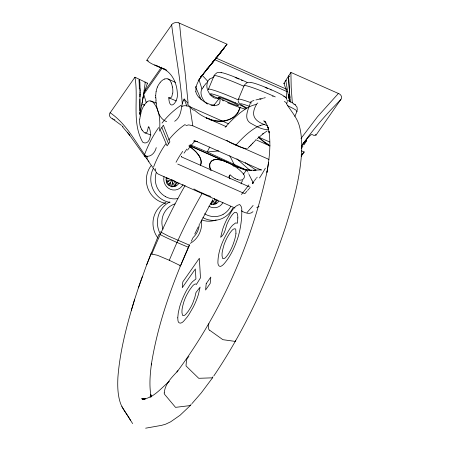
<?xml version="1.0" encoding="UTF-8"?>
<svg xmlns="http://www.w3.org/2000/svg" width="451" height="451" viewBox="0 0 451 451"><rect width="100%" height="100%" fill="white"/><g stroke="black" fill="none" stroke-linecap="round" stroke-linejoin="round"><path stroke-width="0.68" d="M140.081 89.867L140.069 91.237M301.336 146.327L307.148 138.649L310.564 135.086L311.9 134.471L314.02 135.447L316.066 135.052L341.362 98.707A5.75 4.397 5.6 0 0 339.456 93.949L290.901 72.408L291.199 87.426L292.338 102.929M139.911 99.152L140.126 114.92M140.064 92.055L140.047 93.013M139.821 103.493L139.827 111.002M140.024 94.107L140.035 93.695M139.827 102.929L139.861 101.249M207.082 68.653L207.071 69.228L201.93 75.605L198.525 80.69M140.007 95.082L140.024 94.242M140.019 94.518L140.081 88.903M139.872 100.686L139.889 100.128M139.979 96.204L140.013 94.654M140.007 95.133L139.968 96.762M139.9 99.564L139.979 96.356M142.212 102.439L139.945 114.148L139.962 113.545L139.945 114.148L140.74 114.486M139.979 112.942L139.996 112.327M139.951 113.849L139.985 112.637M155.663 95.787L156.108 91.305M286.379 99.175L286.808 91.491L283.904 83.334L290.901 72.408M235.963 233.257L235.772 229.548A14.46 3.681 -66.2 0 0 234.87 228.719L233.449 229.147A14.037 3.574 -66.2 0 0 231.696 230.732L230.348 232.434A18.299 4.662 -66.2 0 0 229.238 234.046L227.49 236.972A13.034 3.32 -66.2 0 0 225.618 240.795L225.331 241.465A14.319 3.647 -66.2 0 0 224.513 243.523A13.936 3.552 -66.2 0 0 223.797 245.564C222.755 249.612 221.125 254.172 222.563 258.276A14.714 3.749 -66.2 0 0 223.239 258.716L224.626 258.305A12.589 3.208 -66.2 0 0 226.036 257.036L227.338 255.418A14.641 3.732 -66.2 0 0 231.453 248.321A14.364 3.659 -66.2 0 0 233.455 243.439L234.452 240.4A21.034 5.361 -66.2 0 0 235.969 233.252M159.53 131.089C160.308 121.719 160.02 111.29 154.079 103.493M139.833 119.013L140.227 116.02M172.581 93.12L171.921 96.243A3.027 1.488 -80 0 1 171.273 97.309L170.337 97.884L169.311 97.895A15.447 7.616 -80.9 0 1 168.787 97.749C169.367 112.524 178.5 101.351 177.333 93.633A15.244 7.509 -79.7 0 0 177.282 92.258C176.764 85.284 174.283 78.186 169.345 73.096C163.161 66.635 153.216 66.387 146.784 60.271L172.282 24.021A5.75 4.397 5.6 0 1 178.376 22.792M149.275 127.171L148.261 127.086A15.447 7.876 -79.5 0 1 148.103 128.174L147.122 131.822A3.027 1.511 -79.4 0 1 146.406 132.712L144.771 132.865A18.001 8.8 -82.1 0 1 142.24 130.063M287.197 102.507L287.315 101.481M297.31 110.253L297.023 107.101L294.65 104.215M174.678 121.291C180.975 117.39 181.093 109.052 182.525 102.546M169.999 185.784L170.523 182.396L171.887 180.191M242.412 168.843L242.475 168.443M265.459 122.306L263.818 120.823L265.983 123.095L265.053 121.635L266.868 124.718L268.277 128.496L267.911 126.928L269.292 132.887L268.931 131.359C271.045 144.996 269.247 158.865 266.958 172.355L268.554 162.507M242.463 168.533L242.407 168.888M143.243 96.475L145.312 82.138L134.934 77.206L109.638 113.545A5.75 4.397 5.6 0 0 111.544 118.303L113.133 119.103M143.153 97.038L143.215 96.661M143.204 96.723L143.255 96.407M143.046 97.664L143.119 97.224M143.108 97.286L143.159 96.976M143.035 97.726L142.815 99.034M143.057 97.602L142.15 102.783M142.634 100.06L142.696 99.716M142.392 101.419L142.572 100.398M164.22 392.911C165.094 383.547 171.775 377.487 177.886 370.807L176.955 372.002C221.114 312.706 251.737 243.095 267.206 170.878M141.591 105.765L141.715 105.111M181.708 156.266L181.539 156.751M139.472 80.199L139.635 79.438A83.39 63.788 5.6 0 0 139.534 79.883M196.055 86.558L195.858 91.429M207.172 82.939L206.851 85.696A15.661 12.639 43.2 0 0 207.669 90.352L210.036 94.755L213.34 97.512A7.143 5.553 44.2 0 0 215.623 98.239L219.304 97.901M240.22 107.05L237.733 112.835M243.224 174.526L246.663 169.807L250.209 170.123M191.139 403.938L190.914 404.716A1.832 1.438 43.4 0 1 189.944 405.607L175.529 407.36L164.638 394.394A1.832 1.438 43.4 0 1 164.243 392.922M240.129 107.496C238.393 114.475 232.13 119.803 225.038 120.721M131.376 310.153L131.292 310.429L134.691 299.233C126.9 324.737 119.943 350.765 117.897 377.448C117.514 385.605 117.632 393.926 120 401.813C121.939 408.685 127.114 413.979 130.435 420.169M142.46 276.238L138.406 287.879L146.744 264.641M171.149 186.906L172.609 182.418L172.327 180.332M134.691 299.233L138.457 287.715M211.26 204.624L212.725 200.137L215.352 203.92M146.998 156.209L147.02 159.028L149.005 161.751M242.886 169.362L243.128 168.635M155.634 168.708C154.806 171.076 156.694 173.494 158.82 174.379L234.926 208.001M144.884 82.747L145.312 82.138L147.516 83.17L143.26 94.919M156.249 147.624C155.195 152.551 150.786 157.625 145.402 156.012M213.774 375.987C244.735 330.211 268.069 279.519 285.472 227.163C293.353 201.992 300.625 176.223 301.719 149.721C301.854 141.721 301.443 133.637 299.346 125.88C297.074 117.514 290.906 111.064 286.543 103.781M250.35 103.059C248.371 109.193 243.292 118.455 250.35 123.055C255.88 126.066 261.879 129.922 268.39 129.623M151.277 252.966L146.727 264.686L158.848 234.514M201.118 76.106L201.022 76.991L200.041 78.164M250.53 102.591L250.717 102.135M257.848 103.02A2.678 2.554 81.1 0 0 256.467 104.44C249.674 116.386 255.565 121.877 267.302 125.564M179.639 265.972L180.53 265.712L169.288 260.272L174.486 248.095A151 38.527 -66.2 0 1 201.975 193.744L202.336 193.118L205.583 194.522A44.339 21.614 32.3 0 0 208.266 195.587L210.786 196.422M208.396 89.287L214.073 75.689M238.399 99.259L244.076 85.662M272.787 96.548L272.979 96.086M294.864 116.397L297.023 111.217M180.53 265.825L189.617 244.966M189.178 244.961L189.307 245.085C172.423 283.493 157.765 323.356 151.277 364.966L151.485 363.557C150.087 374.285 149.101 385.261 150.984 395.995L150.69 394.439L151.327 396.931M306.426 140.594L306.567 140.16M191.309 241.302L193.022 237.654M249.623 146.175L248.112 148.103M194.759 234.03L198.277 226.853M209.692 147.02L207.212 152.021L190.046 144.67M200.064 223.301L212.646 199.917M183.456 100.139L184.149 99.023L188.135 103.448L185.034 71.816L181.612 44.553L179.475 23.187L178.37 22.798M200.385 165.376C202.116 162.343 200.785 158.696 199.094 155.956M185.124 185.417L184.245 186.973A166.227 42.411 -66.2 0 0 151.784 254.054L151.981 254.325M200.453 165.461C203.672 157.529 195.024 150.549 189.431 146.321M228.871 176.82C231.775 172.237 227.862 176.882 229.683 178.387M168.657 185.31L170.523 182.396L167.642 184.38M242.723 180.49L241.274 182.717M161.853 127.47L163.38 125.186L169.892 141.817L167.079 145.842L160.195 129.741L161.853 127.47L168.544 143.835M253.011 182.672L254.06 181.122M226.904 162.664L227.219 162.185L189.386 145.476M252.707 183.134L252.318 183.715L253.315 182.514M186.861 149.101L184.019 153.148M147.088 83.785L147.516 83.17M144.664 91.108L144.957 90.696M144.613 91.26L161.469 67.165M143.198 95.093L162.067 68.135M301.189 156.317L304.216 151.987L301.482 150.865M212.838 376.816A60.045 35.522 35 0 1 212.748 377.386A2.052 1.218 35 0 1 212.596 377.735L201.236 392.934L192.075 403.476M300.969 138.485L317.622 116.589L338.453 93.413M237.547 113.066L234.492 116.409M301.578 145.882C313.163 129.206 326.496 113.821 340.917 99.541M254.471 180.569L256.196 178.393M201.045 76.963L227.033 44.192L179.475 23.187M206.192 118.399L206.535 117.948L210.081 119.312M227.033 44.192L216.892 57.068M219.896 53.438L224.373 47.693M219.581 97.991L214.259 104.779L214.513 105.855M223.814 48.42L224.091 48.06M223.533 48.781L222.698 49.864M303.579 143.525L304.865 141.896M206.496 82.843L203.395 86.812M222.416 50.219L215.471 58.963M203.333 73.767L216.643 57.373M203.209 74.195L201.022 76.991L200.475 77.031M219.62 53.787L217.664 56.245M217.145 56.888L217.421 56.544M214.625 74.708L217.066 72.696L220.86 72.391M244.628 84.681L247.069 82.668M216.869 57.232L216.317 57.914M213.47 61.398L213.797 60.992M213.413 61.466L221.182 51.893M213.689 61.127L213.047 61.945M215.77 58.596L216.046 58.258M211.609 63.687L210.91 64.549M211.418 63.924L212.545 62.537M214.417 60.265L215.336 59.132M212.489 62.604L214.659 59.966M217.861 55.98L218.329 55.405M211.045 64.38L209.574 66.179M212.246 62.92L213.075 61.911M208.61 67.351L206.868 69.212M208.7 67.25L209.213 66.624M212.269 62.892L207.421 68.8M198.468 80.064L198.198 80.396M207.877 68.248L208.289 67.751M207.274 68.986L207.071 69.228L207.471 68.738M199.111 79.28L199.962 78.254M256.715 177.767L257.233 177.142M246.86 191.292L244.792 193.693L177.722 164.063M247.548 190.491L248.58 189.29M248.929 188.89L249.617 188.084M226.661 140.312L229.954 142.403A33.678 23.091 38.2 0 0 230.811 142.854A48.601 33.329 38.2 0 0 232.609 143.745L235.845 145.228L236.183 144.85M225.122 127.34L228.674 123.478A166.227 42.422 -66.2 0 1 256.467 104.44M252.966 211.699C249.815 215.031 244.504 212.697 241.324 210.826M249.504 146.699L251.201 144.839M250.666 145.408L252.876 143.057M190.547 405.308L180.101 415.224L170.625 421.832L165.618 424.194L161.616 425.344L145.639 428.191M252.329 143.638L255.599 140.334M301.105 155.093L304.216 151.987M166.526 183.213L169.035 180.84L172.231 179.639M257.205 138.807L263.418 133.496L262.781 133.975L267.212 130.88M209.608 79.077L213.78 77.053M211.773 160.889C208.768 163.036 209.602 167.321 211.062 170.145M234.142 116.691C221.695 125.705 204.185 119.306 193.975 109.644M208.96 323.756L208.221 325.47L208.768 329.247A1.832 0.637 29.5 0 0 209.563 330.183M258.688 206.569L256.782 207.516M185.773 125.632L188.681 124.893L192.583 125.694L268.92 159.412M212.506 377.825L198.739 378.304L186.128 366.037A2.058 1.218 35 0 1 186.054 365.581A60.062 35.533 35 0 1 186.094 364.69C186.488 361.944 186.105 358.15 188.907 356.64M181.747 106.543C184.211 105.066 187.368 105.737 189.882 106.746L228.527 123.816M203.722 86.902C198.327 91.023 201.862 99.445 206.068 103.076M211.925 160.725L213.768 159.88M246.325 170.01L246.663 169.807L245.214 169.835L234.83 165.776L234.486 164.795M218.025 104.812L215.933 105.455L213.532 105.404M169.356 381.377C162.98 386.575 157.5 393.233 150.031 397.128L151.418 396.277L147.533 398.103L143.942 399.146L145.634 398.808L142.369 399.062L144.557 399.253L141.631 398.723L144.128 399.423M260.278 125.485L264.404 124.335M200.875 76.422L201.366 76.574M166.43 181.809L169.035 180.84L166.346 180.721M247.328 148.464L246.522 148.599M213.983 159.817L216.779 159.485M253.947 100.432L251.049 101.548A2.667 2.475 64.4 0 0 250.919 101.734M263.283 98.16L255.948 99.947M263.953 98.002L265.284 97.675M141.732 103.843L144.641 104.998M189.307 245.118L168.302 236.014L160.387 231.842M166.329 178.951L169.018 178.652L166.396 177.874M218.769 150.871L207.212 152.021L246.099 169.892M246.325 169.683L246.55 170.23L248.732 170.061M261.417 169.807L253.338 170.23M248.383 82.302L250.857 82.364M255.029 170.303L255.593 170.715M288.939 97.968L289.593 98.093M250.401 170.128L251.602 170.162M217.066 159.485L222.123 160.325M251.793 170.174L253.242 170.224M151.784 254.054L157.455 255.277L169.288 260.272M245.834 148.605L241.809 147.646A44.339 30.403 38.2 0 1 239.103 146.614L235.845 145.228M249.285 170.157L249.668 170.202M249.724 170.207L250.373 170.281M250.863 170.331L251.517 170.405L250.807 170.326M193.428 141.028L197.611 141.541M144.472 155.86L145.087 155.961M145.673 156.057C134.911 140.943 125.868 123.365 110.083 112.716M220.026 159.834C213.019 157.478 206.372 163.459 210.905 170.416M220.235 159.857L222.67 160.483M152.556 101.915A19.652 10.317 -78.6 0 0 151.739 101.374L149.444 100.827A11.692 6.105 -81.2 0 0 146.975 101.943M243.76 169.582L244.233 169.706M244.166 169.689L244.6 169.807M167.896 78.908L166.334 78.705A17.471 9.144 -81.2 0 0 164.716 79.038M222.191 160.336L222.946 160.567M237.327 179.526C242.83 182.165 247.34 176.662 242.142 172.536C237.412 167.451 231.267 163.848 224.886 161.238M222.755 160.5L227.219 162.185M222.941 160.562L224.914 161.244M147.246 156.863L144.388 155.849L129.172 134.55L122.43 126.686M145.025 132.955L150.933 134.967M150.623 100.939L156.441 103.059M166.633 121.691C158.464 118.512 156.807 108.578 155.871 100.934M146.784 60.271L147.392 60.519M147.697 60.643L148.3 60.896M161.007 67.774L164.254 69.121M162.484 68.377L160.528 67.577M159.919 67.323L160.714 67.656M162.777 68.501L163.07 68.62M159.344 234.097C166.943 238.28 179.115 243.41 188.326 247.233M158.814 66.855L160.128 67.413M159.817 67.284L155.437 65.158M163.369 68.744L165.692 69.77M212.568 61.922L212.923 62.075M168.663 97.698L176.296 100.962M166.447 70.063L166.78 70.209M286.808 91.491L287.31 91.716M285.883 88.898L286.486 89.163M286.571 80.78L285.754 80.419L288.302 94.823M283.904 83.334L284.722 83.694M215.595 57.846L286.351 89.118M214.259 59.47L287.428 91.795M258.795 137.189L269.743 142.026M206.535 117.948L226.436 126.737M255.7 139.663L269.743 145.87M194.257 140.436L261.326 170.066M189.888 145.932L238.027 167.197M114.312 119.622L114.898 119.881M181.398 156.847L250.305 187.283M202.336 193.118L199.088 191.647A48.601 23.694 32.3 0 1 197.279 190.779A33.678 16.422 32.3 0 1 196.405 190.345L193.891 188.952M214.372 59.493L214.873 59.718M222.405 100.517L223.251 100.889M234.83 165.776L237.852 167.124M238.353 167.349L238.855 167.569M239.363 167.795L239.864 168.02M240.366 168.246L240.868 168.465M241.375 168.691L241.877 168.916M164.53 69.24L165.094 69.493M158.459 66.697L156.339 65.66M244.047 169.661L244.391 169.818M289.469 95.905L288.42 95.426L288.324 94.924M168.494 79.156L175.383 82.375M315.187 134.635L316.066 135.052M245.214 169.835L245.699 170.072M166.222 70.029L166.78 70.305M269.991 145.904L264.314 142.375L258.327 137.132M268.616 145.166L269.76 145.786M205.617 102.54L202.245 100.359L199.173 97.641M164.891 69.274L165.139 69.415M164.254 68.907L164.125 68.834M112.547 118.844L121.539 125.429M188.8 145.893L191.585 147.883M173.156 180.265L177.344 183.213M245.243 162.67L256.112 170.162M217.461 200.932L214.191 198.609L216.412 203.745M209.568 330.177L222.884 339.682L234.875 341.362A1.832 0.637 29.5 0 0 235.445 341.041L235.439 340.725M206.395 103.335L206.727 103.583M295.005 104.497L295.444 104.835M284.891 96.751L286.284 98.177M284.124 96.148L285.331 97.089M191.912 148.137L195.931 151.84L199.066 155.837M236.848 158.82L249.899 170.348M122.266 126.066L122.982 126.703M147.24 159.203L144.41 155.888M239.599 103.713L238.399 102.016L238.134 100.596M202.228 75.311L207.883 81.394M202.262 74.703L202.584 75.058M240.986 183.236L241.505 183.856M129.172 134.55L129.674 135.193L127.436 132.323M148.283 126.821C152.348 130.395 150.657 145.876 143.153 142.488A15.244 7.543 -79.6 0 1 142.561 141.896C131.562 122.215 138.75 98.465 134.934 77.206M148.035 160.798L154.93 170.433M175.236 186.201L172.609 182.418L173.071 186.601M230.061 178.962L229.807 178.59M232.366 164.141L233.765 166.318M145.65 155.668L146.259 156.632M121.883 406.627L132.633 423.602M246.782 170.613L247.013 170.997M247.295 171.476L247.464 171.769M248.129 172.93L248.292 173.218M248.975 174.436L251.816 180.056M229.745 155.64L234.12 164.322M141.496 129.138L140.594 126.911M195.497 86.727L201.123 99.603M186.866 106.137L184.149 99.023M174.075 180.885L176.02 185.384M253 182.92L253.141 183.326M171.369 82.928L172.079 85.431A20.645 10.914 -78.9 0 1 172.372 87.071M198.987 79.697L201.969 89.022M143.784 94.366L146.321 102.862M289.728 101.672L289.339 99.885M289.711 101.582L289.204 99.254M288.617 96.413L289.271 99.553M289.046 98.493L288.967 98.109M288.894 97.766L288.781 97.213M288.741 97.01L288.42 95.426L288.499 95.821M288.285 94.721L288.341 95.02M219.846 98.087L220.082 100.534L219.722 102.749A6.494 4.955 44.9 0 1 218.03 104.824M189.882 106.746L192.814 125.79M182.277 103.764C180.22 77.222 174.982 51.132 171.628 24.76M212.725 200.137L213.188 204.32M290.376 102.219L290.286 101.289M290.292 101.323L290.162 99.942M290.162 99.97L289.914 97.191M289.937 97.461L289.835 96.266M289.897 97.004L289.756 95.336M289.762 95.386L289.643 93.943M289.705 94.693L289.739 95.155M289.643 93.994L288.843 82.02M289.536 92.59L289.48 91.88M289.463 91.649L288.95 83.976M139.878 82.178L140.081 89.044M288.922 83.452L288.561 76.05A83.717 64.036 5.6 0 1 289.254 76.631M288.815 81.479L288.561 76.05A83.813 64.11 5.6 0 1 289.271 76.642M155.674 97.929L155.657 97.501M217.179 199.9A7.199 6.855 79.2 0 1 213.284 204.359M232.722 208.17A23.198 22.093 79.2 0 1 202.927 217.641M230.698 206.423A19.945 18.993 79.2 0 1 223.065 214.4M223.07 214.405A18.829 17.933 79.2 0 1 219.693 215.837A19.934 18.987 79.2 0 1 208.813 215.719A18.857 17.955 79.2 0 1 205.414 214.231A19.934 18.987 79.2 0 1 204.619 213.735M218.825 201.197A7.199 6.855 79.2 0 1 210.459 203.846M222.946 202.629A10.762 10.249 79.2 0 1 208.898 206.192M216.181 219.975A23.198 22.093 79.2 0 1 202.189 220.116M160.161 233.731A23.198 22.093 79.2 0 1 169.847 201.896M201.439 219.987A23.198 22.093 79.2 0 1 190.237 243.371M199.303 223.843A19.951 18.998 79.2 0 1 198.575 228.561A18.824 17.927 79.2 0 1 197.205 232.096A19.945 18.993 79.2 0 1 193.293 237.327M163.014 229.131A18.829 17.933 79.2 0 1 162.721 228.212A19.945 18.993 79.2 0 1 162.636 216.824A18.824 17.927 79.2 0 1 164.006 213.289A19.951 18.998 79.2 0 1 171.639 205.323A18.908 18.006 79.2 0 1 175.011 203.88M157.951 238.055A23.198 22.093 79.2 0 1 165.94 202.493M177.063 182.181A7.199 6.855 79.2 0 1 172.502 186.883M170.061 202.42A23.198 22.093 79.2 0 1 153.222 168.567M177.801 198.553A19.934 18.987 79.2 0 1 168.702 198A18.857 17.955 79.2 0 1 165.297 196.506M165.303 196.501A19.934 18.987 79.2 0 1 157.54 188.377A18.829 17.933 79.2 0 1 156.102 184.82A19.945 18.993 79.2 0 1 156.018 173.432A18.824 17.927 79.2 0 1 156.288 172.519M179.03 182.903A7.199 6.855 79.2 0 1 170.343 186.122A7.199 6.855 79.2 0 1 166.34 177.299M183.095 184.465A10.762 10.249 79.2 0 1 170.382 189.296A10.762 10.249 79.2 0 1 164.017 176.595M165.635 203.266A23.198 22.093 79.2 0 1 148.013 188.755A23.198 22.093 79.2 0 1 151.04 165.776M236.177 144.856A151 38.527 -66.2 0 1 260.261 125.485M235.106 77.482A14.274 1.099 22.7 0 1 238.968 79.066M241.324 80.092A14.274 1.099 22.7 0 1 242.446 80.588M208.475 89.507A23.198 1.793 22.7 0 1 237.773 99.688M227.62 102.772A19.788 1.528 22.7 0 0 236.262 106.194A18.908 1.46 22.7 0 0 238.573 107.034M245.22 109.052A19.951 1.539 22.7 0 1 238.568 107.034M235.264 102.743A19.951 1.539 22.7 0 1 243.433 106.735A18.829 1.454 22.7 0 1 245.169 107.772A19.945 1.539 22.7 0 1 246.195 108.505M235.315 102.805A18.857 1.454 22.7 0 0 231.915 101.3A19.934 1.539 22.7 0 0 221.441 97.055A18.829 1.454 22.7 0 0 218.312 95.911A19.945 1.539 22.7 0 0 211.671 93.898A18.824 1.454 22.7 0 0 210.645 93.78A19.951 1.539 22.7 0 0 211.728 95.178M213.408 96.153A18.908 1.46 22.7 0 1 211.722 95.172M219.192 99.045A19.838 1.533 22.7 0 1 213.408 96.153M214.445 76.225A23.198 1.793 22.7 0 1 221.886 77.454A23.198 1.793 22.7 0 1 243.45 86.09M247.943 82.821A18.125 1.398 22.7 0 0 243.794 80.876A17.144 1.325 22.7 0 0 240.704 79.511A18.125 1.398 22.7 0 0 231.183 75.65A17.115 1.319 22.7 0 0 228.341 74.612A18.13 1.398 22.7 0 0 222.304 72.78A17.115 1.319 22.7 0 0 221.373 72.673M221.086 72.848A18.085 1.398 22.7 0 1 221.385 72.679M259.77 98.87A7.199 0.558 22.7 0 1 261.039 99.344M265.103 87.455A14.274 1.099 22.7 0 1 267.708 88.514M270.177 89.563A14.274 1.099 22.7 0 1 271.327 90.065M238.771 99.795A23.198 1.793 22.7 0 1 251.647 102.986M249.065 106.154A18.829 1.454 22.7 0 0 248.315 105.884A19.945 1.539 22.7 0 0 241.668 103.871A18.824 1.454 22.7 0 0 240.648 103.753A19.951 1.539 22.7 0 0 241.73 105.151A18.908 1.46 22.7 0 0 243.405 106.126A19.838 1.533 22.7 0 0 247.007 107.975M284.344 101.464A23.198 1.793 22.7 0 1 286.481 103.657M244.154 85.887A23.198 1.793 22.7 0 1 253.547 88.001A23.198 1.793 22.7 0 1 275.262 96.892M283.854 96.615A18.13 1.398 22.7 0 0 282.749 95.364A17.115 1.319 22.7 0 0 281.221 94.479A18.125 1.398 22.7 0 0 273.791 90.848A17.144 1.325 22.7 0 0 270.707 89.484A18.125 1.398 22.7 0 0 261.18 85.628A17.115 1.319 22.7 0 0 258.344 84.585A18.13 1.398 22.7 0 0 252.301 82.753A17.115 1.319 22.7 0 0 251.37 82.646A18.085 1.398 22.7 0 0 251.106 82.753M287.738 105.748A23.198 1.793 22.7 0 1 296.595 111.403M293.838 104.378A18.13 1.398 22.7 0 0 292.862 103.116A17.115 1.319 22.7 0 0 291.335 102.225A18.125 1.398 22.7 0 0 286.757 99.913M225.167 120.992A34.146 25.431 42.5 0 1 210.053 119.752M268.785 144.715A34.146 24.732 39.9 0 1 258.564 136.839M302.942 146.051A15.419 0.857 -52.7 0 1 301.24 148.486M306.477 140.808A20.436 1.173 -52.7 0 1 303.991 144.822M306.539 140.441A17.471 0.874 -53.4 0 1 306.161 141.197M304.087 143.091A13.62 0.637 -54.3 0 1 306.415 140.374M302.751 144.602A20.645 1.077 -55.3 0 1 303.613 143.469M302.824 144.157A18.001 0.874 -55.2 0 1 304.042 142.589M234.706 165.641A83.801 64.098 5.6 0 1 233.691 165.54M259.009 206.265A10.215 1.252 37.1 0 1 258.981 206.395M235.106 178.63A9.578 4.115 32.3 0 1 230.241 174.836M234.638 165.63A83.706 64.025 5.6 0 1 233.624 165.528M251.94 180.112A54.216 19.489 40 0 1 253.118 182.982M237.316 179.504A7.25 3.072 32.2 0 1 235.123 178.579M139.539 79.5A38.262 19.782 -83.6 0 1 139.771 82.234M138.97 79.85A52.773 25.927 -84.2 0 1 139.291 89.106M140.802 113.827A68.479 37.766 -84.1 0 1 140.695 110.754M152.782 102.011A25.938 13.789 -77 0 1 154.141 103.364M144.032 105.675A15.419 8.112 -82.1 0 1 146.97 101.881M140.785 113.043A20.436 10.762 -82.2 0 1 143.959 105.523M140.188 116.008A17.471 9.003 -81.8 0 1 140.853 113.088M140.509 127.035A13.62 6.833 -81.8 0 1 139.663 119.036M142.138 130.271A20.645 10.052 -82.4 0 1 141.501 129.133M182.655 102.586A10.215 8.738 -87 0 1 183.551 100.207M156.085 100.759A25.938 11.974 -82.7 0 1 155.894 97.805M155.742 97.461A19.652 9.471 -82.1 0 1 155.742 95.759M156.164 91.322A11.692 6.032 -81.8 0 1 157.422 87.066M157.382 87.02A15.419 8.124 -82 0 1 160.122 82.674M160.077 82.516A20.436 10.796 -82.1 0 1 164.716 78.993M167.907 78.869A13.62 7.115 -80.1 0 1 171.295 83.029M172.491 86.958A18.001 9.46 -79.1 0 1 172.801 93.058M214.186 104.671A9.578 6.906 41.5 0 1 210.916 105.213M193.423 110.241A42.721 35.009 40.2 0 1 187.458 103.888M207.144 82.922A10.987 8.851 42.7 0 1 209.614 79.083M156.305 65.795A52.79 29.157 -79.2 0 1 154.631 64.961M213.532 105.359A21.727 16.535 42.8 0 1 205.69 102.354M199.184 97.636A11.281 8.919 44.1 0 1 195.717 91.429M196.208 86.626A33.678 26.575 44.2 0 1 198.654 80.785M207.421 104.046A7.25 5.26 41.7 0 1 207.065 103.826M144.709 154.219A136.027 94.163 80.8 0 1 158.667 127.577M162.027 123.072A136.027 93.464 80.4 0 1 181.206 105.168M153.611 166.938A119.645 83.069 80.5 0 1 165.72 143.931M168.691 139.951A119.645 82.437 80.1 0 1 185.282 124.408M253.112 205.447A119.645 30.02 -43.6 0 1 247.013 212.545M176.037 162.27A114.971 81.625 78.1 0 1 182.711 151.389M248.856 184.933A115.355 33.459 -42.2 0 1 241.437 194.482M187.548 150.115A115.332 78.699 81.6 0 1 194.753 141.349M265.357 168.167A114.588 37.241 -40 0 1 259.488 178.01M177.762 317.825L177.976 320.706A26.502 6.754 -66.2 0 0 178.974 322.707L180.208 323.17L181.465 322.848A21.811 5.559 -66.2 0 0 183.467 321.405L187.165 317.064A33.188 8.456 -66.2 0 0 189.003 314.409L193.141 307.317A21.129 5.384 -66.2 0 0 195.807 301.595A22.043 5.615 -66.2 0 0 196.591 299.65A20.988 5.35 -66.2 0 0 198.53 294.046L200.114 287.107L195.988 292.507L194.776 297.604L192.786 303.106A12.994 3.309 -66.2 0 1 190.858 307.08L188.332 311.179L185.75 314.336A14.19 3.614 -66.2 0 1 184.262 315.441L183.281 315.632A16.247 4.138 -66.2 0 1 182.401 314.984C181.122 310.767 182.655 306.218 183.771 302.114A14.319 3.647 -66.2 0 1 185.085 298.568A13.53 3.445 -66.2 0 1 186.669 295.078L189.285 290.444L192.323 286.244A14.167 3.608 -66.2 0 1 194.206 284.502A16.507 4.206 -66.2 0 1 196.433 284.384L200.481 277.85L199.342 258.276L182.818 281.892L182.255 287.693L195.356 268.965L195.926 278.977L192.673 281.531A21.49 5.474 -66.2 0 0 189.877 285.021L186.714 290.078A20.583 5.243 -66.2 0 0 184.279 294.807L182.903 297.869A24.658 6.28 -66.2 0 0 181.606 301.082L181.206 302.147A22.403 5.705 -66.2 0 0 179.537 307.266L178.252 312.932L177.762 317.825M237.79 217.906L237.491 223.189L235.636 222.924L232.609 225.224A21.614 5.508 -66.2 0 0 230.314 227.997C223.47 238.258 217.957 250.288 217.901 262.815A28.063 7.148 -66.2 0 0 218.323 264.838L219.147 266.073L220.314 266.389A20.921 5.327 -66.2 0 0 221.824 265.774A21.563 5.491 -66.2 0 0 223.634 264.275C230.608 256.518 234.948 246.72 238.128 236.882C240.118 230.157 241.234 223.194 241.719 216.204C241.527 212.472 242.965 207.274 239.735 204.529C233.144 205.842 230.382 213.994 226.96 219.124A18.79 4.786 -66.2 0 0 224.615 224.136A18.728 4.769 -66.2 0 0 222.687 229.215L220.64 237.322C225.788 233.398 225.224 226.785 228.15 221.621A11.777 2.999 -66.2 0 1 229.841 218.397L231.053 216.463A15.266 3.89 -66.2 0 1 231.865 215.313A13.767 3.507 -66.2 0 1 234.886 212.314C237.852 211.53 237.818 216.04 237.79 217.906M206.208 283.634L205.583 290.016L210.183 283.437L210.809 277.061L206.208 283.634M254.116 170.703L253.682 170.653L254.116 170.703M223.104 100.015A10.762 0.829 22.7 0 0 238.382 105.635A10.762 0.829 22.7 0 0 223.876 98.78A10.762 0.829 22.7 0 0 223.104 100.015"/></g></svg>
